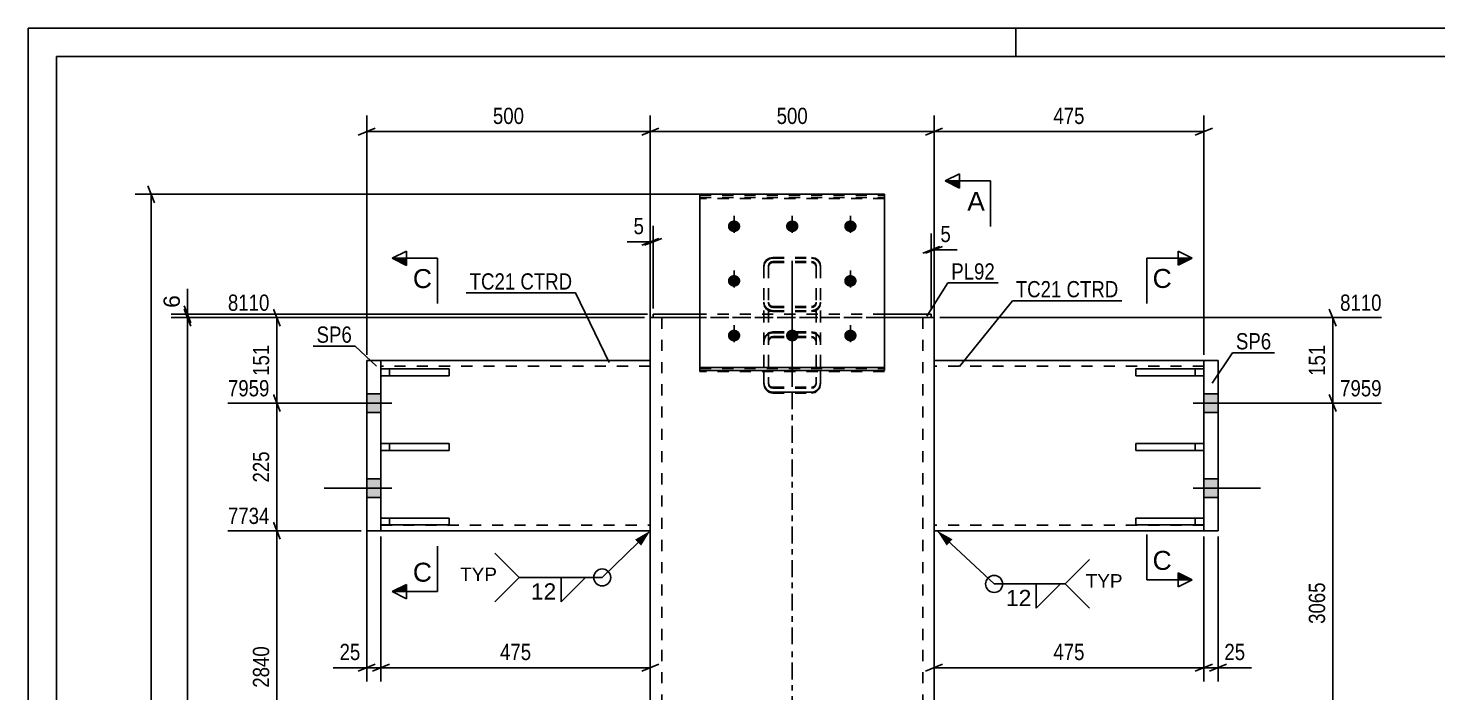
# Model space of a CAD drawing. Header units: millimetres. Extents: x -135 to 459, y -180 to 240.
# Drawn here: x -134.6 to 113.8, y 122.4 to 239.6 of the extents above; entities that cross this region are included whole.
import ezdxf

# ---------------------------------------------------------------- set-up
doc = ezdxf.new("R2010")
doc.units = ezdxf.units.MM
doc.linetypes.add('DXK_LINE_DOT2', pattern=[3.9198, 1.9599, -1.9599])
doc.linetypes.add('DXK_LINE_DOT3', pattern=[5.9187, 2.979, -0.9799, 0.9799, -0.9799])
doc.styles.add('Arial', font='ARIAL.TTF', dxfattribs={"height": 0.2})
doc.styles.add('Arial Narrow', font='ARIALN.TTF', dxfattribs={"height": 0.2})

# ---------------------------------------------------------------- blocks, each defined once
blk = doc.blocks.new('Unknown-284869733-1134')
at = {"color": 5, "linetype": 'Continuous'}
for p, q in [((459.38, 239.6), (-134.62, 239.6)), ((-134.62, 239.6), (-134.62, -180.4)), ((39.38, 234.6), (39.38, 239.6)), ((454.38, 234.6), (-129.62, 234.6)), ((-129.62, 234.6), (-129.62, -175.4))]:
    blk.add_line(p, q, dxfattribs=at)
blk = doc.blocks.new('Part-284869733-2957 - 2953')
at = {"color": 2, "linetype": 'Continuous'}
for p, q in [((72.53, 166.38), (60.53, 166.38)), ((60.53, 165.18), (60.53, 166.38)), ((72.53, 165.18), (60.53, 165.18)), ((72.53, 166.38), (72.53, 165.18))]:
    blk.add_line(p, q, dxfattribs=at)
at = {"color": 7, "linetype": 'DXK_LINE_DOT2'}
blk.add_line((71.03, 165.18), (71.03, 166.38), dxfattribs=at)
blk = doc.blocks.new('Part-284869733-2955 - 2953')
at = {"color": 2, "linetype": 'Continuous'}
for p, q in [((72.53, 153.23), (60.53, 153.23)), ((60.53, 152.03), (60.53, 153.23)), ((72.53, 152.03), (60.53, 152.03)), ((72.53, 153.23), (72.53, 152.03))]:
    blk.add_line(p, q, dxfattribs=at)
at = {"color": 7, "linetype": 'DXK_LINE_DOT2'}
blk.add_line((71.03, 152.03), (71.03, 153.23), dxfattribs=at)
blk = doc.blocks.new('Part-284869733-2956 - 2953')
at = {"color": 2, "linetype": 'Continuous'}
for p, q in [((72.53, 179.53), (60.53, 179.53)), ((60.53, 178.33), (60.53, 179.53)), ((72.53, 179.53), (72.53, 178.33)), ((72.53, 178.33), (60.53, 178.33))]:
    blk.add_line(p, q, dxfattribs=at)
at = {"color": 7, "linetype": 'DXK_LINE_DOT2'}
blk.add_line((71.03, 178.33), (71.03, 179.53), dxfattribs=at)
blk = doc.blocks.new('Part-284869733-3073 - 2953')
at = {"color": 2, "linetype": 'Continuous'}
for p, q in [((72.53, 181), (72.53, 151)), ((75.03, 181), (72.53, 181)), ((75.03, 151), (75.03, 181)), ((72.53, 151), (75.03, 151))]:
    blk.add_line(p, q, dxfattribs=at)
blk = doc.blocks.new('Bolt-284869733-3135 - 2953')
at = {"linetype": 'Continuous'}
for points in [[(72.53, 175.15), (72.53, 171.85), (75.03, 171.85), (75.03, 175.15)], [(72.53, 175.15), (72.53, 171.85), (75.03, 171.85), (75.03, 175.15)], [(72.53, 160.15), (72.53, 156.85), (75.03, 156.85), (75.03, 160.15)], [(72.53, 160.15), (72.53, 156.85), (75.03, 156.85), (75.03, 160.15)]]:
    blk.add_hatch(color=1, dxfattribs=at).paths.add_polyline_path(points)
at = {"color": 1, "linetype": 'Continuous'}
for p, q in [((72.53, 175.15), (75.03, 175.15)), ((72.53, 175.15), (75.03, 175.15)), ((70.63, 173.5), (82.53, 173.5)), ((70.63, 173.5), (82.53, 173.5)), ((72.53, 171.85), (75.03, 171.85)), ((72.53, 171.85), (75.03, 171.85)), ((72.53, 160.15), (75.03, 160.15)), ((72.53, 160.15), (75.03, 160.15)), ((70.63, 158.5), (82.53, 158.5)), ((70.63, 158.5), (82.53, 158.5)), ((72.53, 156.85), (75.03, 156.85)), ((72.53, 156.85), (75.03, 156.85))]:
    blk.add_line(p, q, dxfattribs=at)
blk = doc.blocks.new('Part-284869733-2966 - 2953')
at = {"color": 2, "linetype": 'Continuous'}
for p, q in [((-16.25, 210.32), (16.25, 210.32)), ((-16.25, 210.32), (-16.25, 179.23)), ((16.25, 210.32), (16.25, 179.23)), ((-16.25, 179.78), (16.25, 179.78)), ((-16.25, 179.23), (16.25, 179.23))]:
    blk.add_line(p, q, dxfattribs=at)
at = {"color": 7, "linetype": 'DXK_LINE_DOT2'}
blk.add_line((-16.25, 209.77), (16.25, 209.77), dxfattribs=at)
blk = doc.blocks.new('Part-284869733-2958 - 2953')
at = {"color": 7, "linetype": 'DXK_LINE_DOT2'}
for p, q in [((72.53, 153.23), (60.53, 153.23)), ((60.53, 153.23), (60.53, 152.03)), ((60.53, 152.03), (72.53, 152.03)), ((71.03, 153.23), (71.03, 152.03)), ((72.53, 152.03), (72.53, 153.23))]:
    blk.add_line(p, q, dxfattribs=at)
blk = doc.blocks.new('Part-284869733-2959 - 2953')
at = {"color": 7, "linetype": 'DXK_LINE_DOT2'}
for p, q in [((72.53, 179.53), (60.53, 179.53)), ((60.53, 179.53), (60.53, 178.33)), ((71.03, 178.33), (71.03, 179.53)), ((72.53, 178.33), (72.53, 179.53)), ((60.53, 178.33), (72.53, 178.33))]:
    blk.add_line(p, q, dxfattribs=at)
blk = doc.blocks.new('Part-284869733-2960 - 2953')
at = {"color": 7, "linetype": 'DXK_LINE_DOT2'}
for p, q in [((72.53, 166.38), (60.53, 166.38)), ((60.53, 166.38), (60.53, 165.18)), ((60.53, 165.18), (72.53, 165.18)), ((71.03, 165.18), (71.03, 166.38)), ((72.53, 165.18), (72.53, 166.38))]:
    blk.add_line(p, q, dxfattribs=at)
blk = doc.blocks.new('Bolt-284869733-2961 - 2953')
at = {"linetype": 'Continuous'}
for points in [[(-10.25, 203.65), (-10.48, 203.67), (-10.69, 203.74), (-10.89, 203.84), (-11.06, 203.99), (-11.2, 204.16), (-11.29, 204.36), (-11.34, 204.57), (-11.34, 204.79), (-11.29, 205), (-11.2, 205.2), (-11.06, 205.37), (-10.89, 205.52), (-10.69, 205.62), (-10.48, 205.69), (-10.25, 205.71), (-10.02, 205.69), (-9.8, 205.62), (-9.6, 205.52), (-9.43, 205.37), (-9.29, 205.2), (-9.2, 205), (-9.15, 204.79), (-9.15, 204.57), (-9.2, 204.36), (-9.29, 204.16), (-9.43, 203.99), (-9.6, 203.84), (-9.8, 203.74), (-10.02, 203.67)], [(0, 203.65), (-0.23, 203.67), (-0.44, 203.74), (-0.64, 203.84), (-0.81, 203.99), (-0.95, 204.16), (-1.04, 204.36), (-1.09, 204.57), (-1.09, 204.79), (-1.04, 205), (-0.95, 205.2), (-0.81, 205.37), (-0.64, 205.52), (-0.44, 205.62), (-0.23, 205.69), (0, 205.71), (0.23, 205.69), (0.45, 205.62), (0.65, 205.52), (0.82, 205.37), (0.96, 205.2), (1.05, 205), (1.1, 204.79), (1.1, 204.57), (1.05, 204.36), (0.96, 204.16), (0.82, 203.99), (0.65, 203.84), (0.45, 203.74), (0.23, 203.67)], [(10.25, 203.65), (10.02, 203.67), (9.81, 203.74), (9.61, 203.84), (9.44, 203.99), (9.3, 204.16), (9.21, 204.36), (9.16, 204.57), (9.16, 204.79), (9.21, 205), (9.3, 205.2), (9.44, 205.37), (9.61, 205.52), (9.81, 205.62), (10.02, 205.69), (10.25, 205.71), (10.48, 205.69), (10.7, 205.62), (10.9, 205.52), (11.07, 205.37), (11.21, 205.2), (11.3, 205), (11.35, 204.79), (11.35, 204.57), (11.3, 204.36), (11.21, 204.16), (11.07, 203.99), (10.9, 203.84), (10.7, 203.74), (10.48, 203.67)], [(-10.25, 194.01), (-10.48, 194.04), (-10.69, 194.1), (-10.89, 194.21), (-11.06, 194.36), (-11.2, 194.53), (-11.29, 194.73), (-11.34, 194.94), (-11.34, 195.16), (-11.29, 195.37), (-11.2, 195.56), (-11.06, 195.74), (-10.89, 195.88), (-10.69, 195.99), (-10.48, 196.06), (-10.25, 196.08), (-10.02, 196.06), (-9.8, 195.99), (-9.6, 195.88), (-9.43, 195.74), (-9.29, 195.56), (-9.2, 195.37), (-9.15, 195.16), (-9.15, 194.94), (-9.2, 194.73), (-9.29, 194.53), (-9.43, 194.36), (-9.6, 194.21), (-9.8, 194.1), (-10.02, 194.04)], [(10.25, 194.01), (10.02, 194.04), (9.81, 194.1), (9.61, 194.21), (9.44, 194.36), (9.3, 194.53), (9.21, 194.73), (9.16, 194.94), (9.16, 195.16), (9.21, 195.37), (9.3, 195.56), (9.44, 195.74), (9.61, 195.88), (9.81, 195.99), (10.02, 196.06), (10.25, 196.08), (10.48, 196.06), (10.7, 195.99), (10.9, 195.88), (11.07, 195.74), (11.21, 195.56), (11.3, 195.37), (11.35, 195.16), (11.35, 194.94), (11.3, 194.73), (11.21, 194.53), (11.07, 194.36), (10.9, 194.21), (10.7, 194.1), (10.48, 194.04)], [(-10.25, 184.38), (-10.48, 184.41), (-10.69, 184.47), (-10.89, 184.58), (-11.06, 184.72), (-11.2, 184.9), (-11.29, 185.1), (-11.34, 185.31), (-11.34, 185.52), (-11.29, 185.74), (-11.2, 185.93), (-11.06, 186.11), (-10.89, 186.25), (-10.69, 186.36), (-10.48, 186.43), (-10.25, 186.45), (-10.02, 186.43), (-9.8, 186.36), (-9.6, 186.25), (-9.43, 186.11), (-9.29, 185.93), (-9.2, 185.74), (-9.15, 185.52), (-9.15, 185.31), (-9.2, 185.1), (-9.29, 184.9), (-9.43, 184.72), (-9.6, 184.58), (-9.8, 184.47), (-10.02, 184.41)], [(0, 184.38), (-0.23, 184.41), (-0.44, 184.47), (-0.64, 184.58), (-0.81, 184.72), (-0.95, 184.9), (-1.04, 185.1), (-1.09, 185.31), (-1.09, 185.52), (-1.04, 185.74), (-0.95, 185.93), (-0.81, 186.11), (-0.64, 186.25), (-0.44, 186.36), (-0.23, 186.43), (0, 186.45), (0.23, 186.43), (0.45, 186.36), (0.65, 186.25), (0.82, 186.11), (0.96, 185.93), (1.05, 185.74), (1.1, 185.52), (1.1, 185.31), (1.05, 185.1), (0.96, 184.9), (0.82, 184.72), (0.65, 184.58), (0.45, 184.47), (0.23, 184.41)], [(10.25, 184.38), (10.02, 184.41), (9.81, 184.47), (9.61, 184.58), (9.44, 184.72), (9.3, 184.9), (9.21, 185.1), (9.16, 185.31), (9.16, 185.52), (9.21, 185.74), (9.3, 185.93), (9.44, 186.11), (9.61, 186.25), (9.81, 186.36), (10.02, 186.43), (10.25, 186.45), (10.48, 186.43), (10.7, 186.36), (10.9, 186.25), (11.07, 186.11), (11.21, 185.93), (11.3, 185.74), (11.35, 185.52), (11.35, 185.31), (11.3, 185.1), (11.21, 184.9), (11.07, 184.72), (10.9, 184.58), (10.7, 184.47), (10.48, 184.41)]]:
    blk.add_hatch(color=1, dxfattribs=at).paths.add_polyline_path(points)
at = {"color": 1, "linetype": 'Continuous'}
for p, q in [((-10.25, 203.69), (-10.25, 206.53)), ((0, 203.69), (0, 206.53)), ((10.25, 203.69), (10.25, 206.53)), ((-10.25, 194.06), (-10.25, 196.89)), ((10.25, 194.06), (10.25, 196.89)), ((-10.25, 184.42), (-10.25, 187.26)), ((0, 184.42), (0, 187.26)), ((10.25, 184.42), (10.25, 187.26))]:
    blk.add_line(p, q, dxfattribs=at)
blk = doc.blocks.new('Part-284869733-3037 - 2953')
at = {"color": 7, "linetype": 'DXK_LINE_DOT2'}
for p, q in [((-4.53, 198.59), (-4.01, 198.91)), ((-4.01, 198.91), (-3.4, 199.03)), ((-3.4, 199.03), (3.4, 199.03)), ((3.4, 199.03), (4.02, 198.91)), ((4.02, 198.91), (4.53, 198.59)), ((-5, 197.52), (-4.88, 198.1)), ((-5, 197.52), (-5, 176.97)), ((-4.88, 198.1), (-4.53, 198.59)), ((-4.14, 197.81), (-4.2, 197.52)), ((-4.2, 197.52), (-4.2, 176.97)), ((-3.96, 198.05), (-4.14, 197.81)), ((-3.7, 198.22), (-3.96, 198.05)), ((-3.4, 198.27), (-3.7, 198.22)), ((-3.4, 198.27), (3.4, 198.27)), ((3.71, 198.22), (3.4, 198.27)), ((3.97, 198.05), (3.71, 198.22)), ((4.14, 197.81), (3.97, 198.05)), ((4.2, 197.52), (4.14, 197.81)), ((4.2, 197.52), (4.2, 176.97)), ((4.53, 198.59), (4.88, 198.1)), ((4.88, 198.1), (5, 197.52)), ((5, 197.52), (5, 176.97)), ((-4.88, 190.56), (-5, 191.13)), ((-4.53, 190.07), (-4.88, 190.56)), ((-4.01, 189.74), (-4.53, 190.07)), ((-4.2, 191.13), (-4.14, 190.84)), ((-4.14, 190.84), (-3.96, 190.6)), ((-3.4, 189.63), (-4.01, 189.74)), ((-3.96, 190.6), (-3.7, 190.44)), ((-3.7, 190.44), (-3.4, 190.38)), ((-3.4, 190.38), (3.4, 190.38)), ((-3.4, 189.63), (3.4, 189.63)), ((3.4, 190.38), (3.71, 190.44)), ((4.02, 189.74), (3.4, 189.63)), ((3.71, 190.44), (3.97, 190.6)), ((3.97, 190.6), (4.14, 190.84)), ((4.53, 190.07), (4.02, 189.74)), ((4.14, 190.84), (4.2, 191.13)), ((4.88, 190.56), (4.53, 190.07)), ((5, 191.13), (4.88, 190.56)), ((-4.88, 184.85), (-5, 184.2)), ((-4.2, 184.2), (-4.14, 184.53)), ((-3.4, 185.91), (-4.01, 185.78)), ((-3.7, 184.99), (-3.4, 185.05)), ((-3.4, 185.91), (3.4, 185.91)), ((-3.4, 185.05), (3.4, 185.05)), ((3.97, 185.79), (3.4, 185.91)), ((3.4, 185.05), (3.71, 184.99)), ((4.02, 185.78), (3.97, 185.79)), ((4.14, 184.53), (4.2, 184.2)), ((5, 184.2), (4.88, 184.85)), ((-5, 176.97), (-4.88, 176.31)), ((-4.14, 176.64), (-4.2, 176.97)), ((4.2, 176.97), (4.14, 176.64)), ((4.88, 176.31), (5, 176.97)), ((-4.01, 175.39), (-3.4, 175.26)), ((-3.4, 176.12), (-3.7, 176.18)), ((-3.4, 176.12), (3.4, 176.12)), ((-3.4, 175.26), (3.4, 175.26)), ((3.71, 176.18), (3.4, 176.12)), ((3.4, 175.26), (4.02, 175.39))]:
    blk.add_line(p, q, dxfattribs=at)
at = {"color": 7, "linetype": 'DXK_LINE_DOT3'}
blk.add_line((0, 197.75), (0, 177.16), dxfattribs=at)
at = {"color": 7, "linetype": 'DXK_LINE_DOT2'}
for centre, radius, start, end in [((-3.33, 184.27), 1.65, 114.32, 159.2417), ((-3.36, 184.24), 0.827, 114.32, 159.2417), ((3.37, 184.24), 0.827, 20.7583, 65.68), ((3.33, 184.27), 1.65, 20.7583, 65.68), ((-3.36, 176.93), 0.827, 200.7583, 245.68), ((3.37, 176.93), 0.827, 294.32, 339.2417), ((-3.33, 176.9), 1.65, 200.7583, 245.68), ((3.33, 176.9), 1.65, 294.32, 339.2417)]:
    blk.add_arc(centre, radius, start, end, dxfattribs=at)
blk = doc.blocks.new('Bolt-284869733-3132 - 2953')
at = {"color": 1, "linetype": 'DXK_LINE_DOT2'}
for p, q in [((-10.25, 203.51), (-10.25, 206.35)), ((0, 203.51), (0, 206.35)), ((10.25, 203.51), (10.25, 206.35)), ((-10.25, 193.88), (-10.25, 196.72)), ((10.25, 193.88), (10.25, 196.72)), ((-10.25, 184.25), (-10.25, 187.09)), ((0, 184.25), (0, 187.09)), ((10.25, 184.25), (10.25, 187.09))]:
    blk.add_line(p, q, dxfattribs=at)
blk = doc.blocks.new('Part-284869733-3058 - 2953')
at = {"color": 2, "linetype": 'Continuous'}
for p, q in [((-25, 181), (-72.47, 181)), ((-72.47, 151), (-25, 151))]:
    blk.add_line(p, q, dxfattribs=at)
at = {"color": 7, "linetype": 'DXK_LINE_DOT2'}
for p, q in [((-72.47, 181), (-72.47, 151)), ((-25, 180), (-72.47, 180)), ((-25, 151), (-25, 181)), ((-72.47, 152), (-25, 152))]:
    blk.add_line(p, q, dxfattribs=at)
blk = doc.blocks.new('Part-284869733-3113 - 2953')
at = {"color": 7, "linetype": 'DXK_LINE_DOT2'}
for p, q in [((-60.47, 166.38), (-72.47, 166.38)), ((-72.47, 166.38), (-72.47, 165.18)), ((-72.47, 165.18), (-60.47, 165.18)), ((-70.97, 165.18), (-70.97, 166.38)), ((-60.47, 165.18), (-60.47, 166.38))]:
    blk.add_line(p, q, dxfattribs=at)
blk = doc.blocks.new('Part-284869733-3062 - 2953')
at = {"color": 2, "linetype": 'Continuous'}
for p, q in [((72.53, 181), (25, 181)), ((72.53, 151), (25, 151))]:
    blk.add_line(p, q, dxfattribs=at)
at = {"color": 7, "linetype": 'DXK_LINE_DOT2'}
for p, q in [((25, 181), (25, 151)), ((72.53, 180), (25, 180)), ((72.53, 151), (72.53, 181)), ((72.53, 152), (25, 152))]:
    blk.add_line(p, q, dxfattribs=at)
blk = doc.blocks.new('Part-284869733-3103 - 2953')
at = {"color": 7, "linetype": 'DXK_LINE_DOT2'}
for p, q in [((-4.53, 198.76), (-4.88, 198.27)), ((-4.01, 199.08), (-4.53, 198.76)), ((-3.4, 199.2), (-4.01, 199.08)), ((-3.4, 199.2), (3.4, 199.2)), ((4.02, 199.08), (3.4, 199.2)), ((4.53, 198.76), (4.02, 199.08)), ((4.88, 198.27), (4.53, 198.76)), ((-4.88, 198.27), (-5, 197.7)), ((-5, 197.7), (-5, 179.23)), ((-4.2, 197.7), (-4.14, 197.98)), ((-4.2, 197.7), (-4.2, 177.14)), ((-4.14, 197.98), (-3.96, 198.23)), ((-3.96, 198.23), (-3.7, 198.39)), ((-3.7, 198.39), (-3.4, 198.45)), ((-3.4, 198.45), (3.4, 198.45)), ((3.4, 198.45), (3.71, 198.39)), ((3.71, 198.39), (3.97, 198.23)), ((3.97, 198.23), (4.14, 197.98)), ((4.14, 197.98), (4.2, 197.7)), ((4.2, 197.7), (4.2, 177.14)), ((5, 197.7), (4.88, 198.27)), ((5, 197.7), (5, 179.23)), ((-5, 191.31), (-4.88, 190.73)), ((-4.14, 191.02), (-4.2, 191.31)), ((4.2, 191.31), (4.14, 191.02)), ((4.88, 190.73), (5, 191.31)), ((-4.88, 190.73), (-4.53, 190.24)), ((-4.53, 190.24), (-4.01, 189.92)), ((-3.96, 190.77), (-4.14, 191.02)), ((-4.01, 189.92), (-3.4, 189.8)), ((-3.7, 190.61), (-3.96, 190.77)), ((-3.4, 190.55), (-3.7, 190.61)), ((-3.4, 190.55), (3.4, 190.55)), ((-3.4, 189.8), (3.4, 189.8)), ((3.71, 190.61), (3.4, 190.55)), ((3.4, 189.8), (4.02, 189.92)), ((3.97, 190.77), (3.71, 190.61)), ((4.14, 191.02), (3.97, 190.77)), ((4.02, 189.92), (4.53, 190.24)), ((4.53, 190.24), (4.88, 190.73)), ((-5, 184.38), (-4.88, 185.03)), ((-4.14, 184.7), (-4.2, 184.38)), ((-4.01, 185.95), (-3.4, 186.08)), ((-3.4, 185.23), (-3.7, 185.16)), ((-3.4, 186.08), (3.4, 186.08)), ((-3.4, 185.23), (3.4, 185.23)), ((3.4, 186.08), (4.02, 185.95)), ((3.71, 185.16), (3.4, 185.23)), ((4.2, 184.38), (4.14, 184.7)), ((4.88, 185.03), (5, 184.38)), ((-4.2, 177.14), (-4.14, 176.81)), ((-3.7, 176.35), (-3.4, 176.29)), ((3.4, 176.29), (3.71, 176.35)), ((4.14, 176.81), (4.2, 177.14)), ((-3.4, 176.29), (3.4, 176.29))]:
    blk.add_line(p, q, dxfattribs=at)
at = {"color": 7, "linetype": 'DXK_LINE_DOT3'}
blk.add_line((0, 177.34), (0, 197.92), dxfattribs=at)
at = {"color": 2, "linetype": 'Continuous'}
for p, q in [((-5, 179.23), (-5, 177.14)), ((5, 179.23), (5, 177.14)), ((-4.88, 176.49), (-5, 177.14)), ((5, 177.14), (4.88, 176.49)), ((-3.4, 175.44), (-4.01, 175.57)), ((-3.4, 175.44), (3.4, 175.44)), ((4.02, 175.57), (3.4, 175.44))]:
    blk.add_line(p, q, dxfattribs=at)
at = {"color": 7, "linetype": 'DXK_LINE_DOT2'}
for centre, radius, start, end in [((-3.33, 184.44), 1.65, 114.32, 159.2417), ((-3.36, 184.41), 0.827, 114.32, 159.2417), ((3.37, 184.41), 0.827, 20.7583, 65.68), ((3.33, 184.44), 1.65, 20.7583, 65.68), ((-3.36, 177.11), 0.827, 200.7583, 245.68), ((3.37, 177.11), 0.827, 294.32, 339.2417)]:
    blk.add_arc(centre, radius, start, end, dxfattribs=at)
at = {"color": 2, "linetype": 'Continuous'}
for centre, start, end in [((-3.33, 177.08), 200.7583, 245.68), ((3.33, 177.08), 294.32, 339.2417)]:
    blk.add_arc(centre, 1.65, start, end, dxfattribs=at)
blk = doc.blocks.new('Part-284869733-3109 - 2953')
at = {"color": 7, "linetype": 'DXK_LINE_DOT2'}
for p, q in [((-16.25, 179.06), (-16.25, 210.14)), ((-16.25, 210.14), (16.25, 210.14)), ((16.25, 209.6), (-16.25, 209.6)), ((16.25, 210.14), (16.25, 179.06)), ((-16.25, 179.6), (16.25, 179.6)), ((16.25, 179.06), (-16.25, 179.06))]:
    blk.add_line(p, q, dxfattribs=at)
blk = doc.blocks.new('Part-284869733-3088 - 2953')
at = {"color": 7, "linetype": 'DXK_LINE_DOT2'}
for p, q in [((-60.47, 153.23), (-72.47, 153.23)), ((-72.47, 153.23), (-72.47, 152.03)), ((-72.47, 152.03), (-60.47, 152.03)), ((-70.97, 153.23), (-70.97, 152.03)), ((-60.47, 152.03), (-60.47, 153.23))]:
    blk.add_line(p, q, dxfattribs=at)
blk = doc.blocks.new('Part-284869733-3083 - 2953')
at = {"color": 2, "linetype": 'Continuous'}
for p, q in [((-74.97, 181), (-74.97, 151)), ((-72.47, 181), (-74.97, 181)), ((-72.47, 151), (-72.47, 181)), ((-74.97, 151), (-72.47, 151))]:
    blk.add_line(p, q, dxfattribs=at)
blk = doc.blocks.new('Part-284869733-3085 - 2953')
at = {"color": 2, "linetype": 'Continuous'}
for p, q in [((-72.47, 153.23), (-60.47, 153.23)), ((-72.47, 153.23), (-72.47, 152.03)), ((-72.47, 152.03), (-60.47, 152.03)), ((-60.47, 153.23), (-60.47, 152.03))]:
    blk.add_line(p, q, dxfattribs=at)
at = {"color": 7, "linetype": 'DXK_LINE_DOT2'}
blk.add_line((-70.97, 152.03), (-70.97, 153.23), dxfattribs=at)
blk = doc.blocks.new('Part-284869733-3098 - 2953')
at = {"color": 2, "linetype": 'Continuous'}
for p, q in [((-24.5, 189.18), (-16.25, 189.18)), ((-24.5, 189.18), (-24.5, 188.58)), ((24.5, 189.18), (16.25, 189.18)), ((24.5, 189.18), (24.5, 188.58)), ((-24.5, 188.58), (-22.82, 188.58)), ((24.5, 188.58), (22.82, 188.58))]:
    blk.add_line(p, q, dxfattribs=at)
at = {"color": 7, "linetype": 'DXK_LINE_DOT2'}
for p, q in [((16.25, 189.18), (-16.25, 189.18)), ((22.82, 188.58), (-22.82, 188.58))]:
    blk.add_line(p, q, dxfattribs=at)
blk = doc.blocks.new('Part-284869733-3111 - 2953')
at = {"color": 2, "linetype": 'Continuous'}
for p, q in [((-72.47, 166.38), (-60.47, 166.38)), ((-72.47, 166.38), (-72.47, 165.18)), ((-72.47, 165.18), (-60.47, 165.18)), ((-60.47, 166.38), (-60.47, 165.18))]:
    blk.add_line(p, q, dxfattribs=at)
at = {"color": 7, "linetype": 'DXK_LINE_DOT2'}
blk.add_line((-70.97, 165.18), (-70.97, 166.38), dxfattribs=at)
blk = doc.blocks.new('Part-284869733-3112 - 2953')
at = {"color": 2, "linetype": 'Continuous'}
for p, q in [((-72.47, 179.53), (-60.47, 179.53)), ((-72.47, 179.53), (-72.47, 178.33)), ((-60.47, 179.53), (-60.47, 178.33)), ((-72.47, 178.33), (-60.47, 178.33))]:
    blk.add_line(p, q, dxfattribs=at)
at = {"color": 7, "linetype": 'DXK_LINE_DOT2'}
blk.add_line((-70.97, 178.33), (-70.97, 179.53), dxfattribs=at)
blk = doc.blocks.new('Part-284869733-3114 - 2953')
at = {"color": 7, "linetype": 'DXK_LINE_DOT2'}
for p, q in [((-60.47, 179.53), (-72.47, 179.53)), ((-72.47, 179.53), (-72.47, 178.33)), ((-70.97, 179.53), (-70.97, 178.33)), ((-60.47, 178.33), (-60.47, 179.53)), ((-72.47, 178.33), (-60.47, 178.33))]:
    blk.add_line(p, q, dxfattribs=at)
blk = doc.blocks.new('Bolt-284869733-3133 - 2953')
at = {"linetype": 'Continuous'}
for points in [[(-74.97, 175.15), (-74.97, 171.85), (-72.47, 171.85), (-72.47, 175.15)], [(-74.97, 175.15), (-74.97, 171.85), (-72.47, 171.85), (-72.47, 175.15)], [(-74.97, 160.15), (-74.97, 156.85), (-72.47, 156.85), (-72.47, 160.15)], [(-74.97, 160.15), (-74.97, 156.85), (-72.47, 156.85), (-72.47, 160.15)]]:
    blk.add_hatch(color=1, dxfattribs=at).paths.add_polyline_path(points)
at = {"color": 1, "linetype": 'Continuous'}
for p, q in [((-72.47, 175.15), (-74.97, 175.15)), ((-72.47, 175.15), (-74.97, 175.15)), ((-70.57, 173.5), (-82.47, 173.5)), ((-70.57, 173.5), (-82.47, 173.5)), ((-72.47, 171.85), (-74.97, 171.85)), ((-72.47, 171.85), (-74.97, 171.85)), ((-72.47, 160.15), (-74.97, 160.15)), ((-72.47, 160.15), (-74.97, 160.15)), ((-70.57, 158.5), (-82.47, 158.5)), ((-70.57, 158.5), (-82.47, 158.5)), ((-72.47, 156.85), (-74.97, 156.85)), ((-72.47, 156.85), (-74.97, 156.85))]:
    blk.add_line(p, q, dxfattribs=at)
blk = doc.blocks.new('Part-284869733-3141 - 2953')
at = {"linetype": 'Continuous'}
blk.add_hatch(color=2, dxfattribs=at).paths.add_polyline_path([(0, 35.06), (-0.8, 36.46), (0.8, 36.46)])
at = {"color": 7, "linetype": 'DXK_LINE_DOT3'}
for p, q in [((0, 131), (0, 198.58)), ((0, 36), (0, 130)), ((0, -10), (0, 35))]:
    blk.add_line(p, q, dxfattribs=at)
at = {"color": 2, "linetype": 'Continuous'}
for p, q in [((-25, 188.58), (-25, 131)), ((-25, 188.58), (-24.5, 188.58)), ((-22.82, 188.58), (-16.25, 188.58)), ((22.82, 188.58), (16.25, 188.58)), ((25, 188.58), (24.5, 188.58)), ((25, 188.58), (25, 131)), ((-25, 130), (-25, 36)), ((25, 130), (25, 36)), ((-25, 35), (-25, 15)), ((0, 35.06), (-0.8, 36.46)), ((-0.8, 36.46), (0.8, 36.46)), ((0.8, 36.46), (0, 35.06)), ((25, 35), (25, 15)), ((-25, 0), (-25, 2))]:
    blk.add_line(p, q, dxfattribs=at)
at = {"color": 7, "linetype": 'DXK_LINE_DOT2'}
for p, q in [((-24.5, 188.58), (-22.85, 188.58)), ((-23.83, 188.58), (-22.82, 188.58)), ((-23, 188.58), (-23, 131)), ((-22.85, 188.58), (-22.82, 188.58)), ((16.25, 188.58), (-16.25, 188.58)), ((24.5, 188.58), (22.41, 188.58)), ((23, 188.58), (23, 131)), ((-23, 130), (-23, 36)), ((23, 130), (23, 36)), ((-23, 35), (-23, 0)), ((23, 35), (23, 0)), ((-25, 15), (-25, 2)), ((25, 15), (25, 0)), ((-25, 0), (25, 0))]:
    blk.add_line(p, q, dxfattribs=at)
at = {"color": 2, "linetype": 'Continuous'}
blk.add_circle((0, 35.96), 1, dxfattribs=at)
blk = doc.blocks.new('StraightDimension-284869733-6477 - 2953')
at = {"color": 7, "linetype": 'Continuous'}
for p, q in [((72.53, 150), (72.53, 124.46)), ((75.03, 150), (75.03, 124.46)), ((71.03, 126.26), (74.03, 127.46)), ((72.53, 126.86), (75.03, 126.86)), ((76.53, 127.46), (73.53, 126.26))]:
    blk.add_line(p, q, dxfattribs=at)
at = {"color": 0}
blk.add_wipeout([(80.41, 127.61), (80.41, 131.81), (75.55, 131.81), (75.55, 127.61)], dxfattribs=at)
at = {"color": 7, "linetype": 'Continuous'}
blk.add_line((75.03, 126.86), (80.94, 126.86), dxfattribs=at)
blk.add_line((75.03, 126.86), (80.94, 126.86), dxfattribs=at)
at = {"color": 3, "style": 'Arial Narrow'}
blk.add_text('25', height=2.863, dxfattribs=at).set_placement((76.15, 128.21))
blk = doc.blocks.new('StraightDimension-284869733-6655 - 2953')
at = {"color": 7, "linetype": 'Continuous'}
for p, q in [((-74.97, 182), (-74.97, 224.21)), ((-25, 182), (-25, 224.21)), ((-73.47, 221.96), (-76.47, 220.76)), ((-74.97, 221.36), (-25, 221.36)), ((-26.5, 220.76), (-23.5, 221.96))]:
    blk.add_line(p, q, dxfattribs=at)
at = {"color": 0}
blk.add_wipeout([(-46.64, 222.11), (-46.64, 226.31), (-53.33, 226.31), (-53.33, 222.11)], dxfattribs=at)
at = {"color": 3, "style": 'Arial Narrow'}
blk.add_text('500', height=2.863, dxfattribs=at).set_placement((-52.73, 222.71))
blk = doc.blocks.new('StraightDimension-284869733-6573 - 2953')
at = {"color": 7, "linetype": 'Continuous'}
for p, q in [((95.84, 187.08), (94.64, 190.08)), ((26, 188.58), (103.86, 188.58)), ((95.24, 173.5), (95.24, 188.58)), ((94.64, 175), (95.84, 172)), ((79.99, 173.5), (103.86, 173.5))]:
    blk.add_line(p, q, dxfattribs=at)
at = {"color": 0, "linetype": 'Continuous'}
blk.add_wipeout([(104.46, 189.18), (104.46, 193.38), (95.94, 193.38), (95.94, 189.18)], dxfattribs=at)
at = {"color": 0}
blk.add_wipeout([(94.49, 184.38), (90.29, 184.38), (90.29, 177.7), (94.49, 177.7)], dxfattribs=at)
at = {"color": 3, "linetype": 'Continuous', "style": 'Arial Narrow'}
blk.add_text('8110', height=2.863, dxfattribs=at).set_placement((96.54, 189.78))
at = {"color": 3, "style": 'Arial Narrow'}
blk.add_text('151', height=2.863, rotation=90.0002, dxfattribs=at).set_placement((93.89, 178.3))
blk = doc.blocks.new('StraightDimension-284869733-6695 - 2953')
at = {"color": 7, "linetype": 'Continuous'}
for p, q in [((-112.35, 208.82), (-113.55, 211.82)), ((-9.61, 210.32), (-115.8, 210.32)), ((-112.95, -2.5), (-112.95, 210.32)), ((-113.55, -1), (-112.35, -4)), ((-41, -2.5), (-115.8, -2.5))]:
    blk.add_line(p, q, dxfattribs=at)
at = {"color": 0}
blk.add_wipeout([(-113.7, 108.17), (-117.9, 108.17), (-117.9, 99.65), (-113.7, 99.65)], dxfattribs=at)
at = {"color": 3, "style": 'Arial Narrow'}
blk.add_text('8352', height=2.863, rotation=90.0002, dxfattribs=at).set_placement((-114.3, 100.25))
blk = doc.blocks.new('StraightDimension-284869733-3327 - 2953')
at = {"color": 7, "linetype": 'Continuous'}
for p, q in [((-25, 189.58), (-25, 204.78)), ((-24.5, 190.18), (-24.5, 204.78)), ((-26.5, 201.33), (-23.5, 202.53)), ((-23, 202.53), (-26, 201.33)), ((-25, 201.93), (-24.5, 201.93))]:
    blk.add_line(p, q, dxfattribs=at)
at = {"color": 0}
blk.add_wipeout([(-25.53, 202.68), (-25.53, 206.88), (-28.55, 206.88), (-28.55, 202.68)], dxfattribs=at)
at = {"color": 7, "linetype": 'Continuous'}
blk.add_line((-25, 201.93), (-29.08, 201.93), dxfattribs=at)
blk.add_line((-25, 201.93), (-29.08, 201.93), dxfattribs=at)
at = {"color": 3, "style": 'Arial Narrow'}
blk.add_text('5', height=2.86, dxfattribs=at).set_placement((-27.95, 203.28))
blk = doc.blocks.new('StraightDimension-284869733-3338 - 2953')
at = {"color": 7, "linetype": 'Continuous'}
for p, q in [((24.5, 190.18), (24.5, 203.39)), ((25, 189.58), (25, 203.39)), ((23, 199.94), (26, 201.14)), ((26.5, 201.14), (23.5, 199.94)), ((24.5, 200.54), (25, 200.54))]:
    blk.add_line(p, q, dxfattribs=at)
at = {"color": 0}
blk.add_wipeout([(28.55, 201.29), (28.55, 205.49), (25.52, 205.49), (25.52, 201.29)], dxfattribs=at)
at = {"color": 7, "linetype": 'Continuous'}
blk.add_line((25, 200.54), (29.08, 200.54), dxfattribs=at)
blk.add_line((25, 200.54), (29.08, 200.54), dxfattribs=at)
at = {"color": 3, "style": 'Arial Narrow'}
blk.add_text('5', height=2.86, dxfattribs=at).set_placement((26.12, 201.89))
blk = doc.blocks.new('StraightDimension-284869733-6478 - 2953')
at = {"color": 7, "linetype": 'Continuous'}
for p, q in [((25, 150), (25, 124.46)), ((72.53, 150), (72.53, 124.46)), ((26.5, 127.46), (23.5, 126.26)), ((25, 126.86), (72.53, 126.86)), ((71.03, 126.26), (74.03, 127.46))]:
    blk.add_line(p, q, dxfattribs=at)
at = {"color": 0}
blk.add_wipeout([(52.11, 127.61), (52.11, 131.81), (45.42, 131.81), (45.42, 127.61)], dxfattribs=at)
at = {"color": 3, "style": 'Arial Narrow'}
blk.add_text('475', height=2.863, dxfattribs=at).set_placement((46.02, 128.21))
blk = doc.blocks.new('StraightDimension-284869733-6480 - 2953')
at = {"color": 7, "linetype": 'Continuous'}
for p, q in [((-72.47, 150), (-72.47, 124.46)), ((-25, 150), (-25, 124.46)), ((-70.97, 127.46), (-73.97, 126.26)), ((-72.47, 126.86), (-25, 126.86)), ((-26.5, 126.26), (-23.5, 127.46))]:
    blk.add_line(p, q, dxfattribs=at)
at = {"color": 0}
blk.add_wipeout([(-45.39, 127.61), (-45.39, 131.81), (-52.08, 131.81), (-52.08, 127.61)], dxfattribs=at)
at = {"color": 3, "style": 'Arial Narrow'}
blk.add_text('475', height=2.863, dxfattribs=at).set_placement((-51.48, 128.21))
blk = doc.blocks.new('StraightDimension-284869733-6481 - 2953')
at = {"color": 7, "linetype": 'Continuous'}
for p, q in [((-74.97, 165), (-74.97, 124.46)), ((-72.47, 150), (-72.47, 124.46)), ((-76.47, 126.26), (-73.47, 127.46)), ((-74.97, 126.86), (-72.47, 126.86)), ((-70.97, 127.46), (-73.97, 126.26))]:
    blk.add_line(p, q, dxfattribs=at)
at = {"color": 0}
blk.add_wipeout([(-75.5, 127.61), (-75.5, 131.81), (-80.35, 131.81), (-80.35, 127.61)], dxfattribs=at)
at = {"color": 7, "linetype": 'Continuous'}
blk.add_line((-74.97, 126.86), (-80.88, 126.86), dxfattribs=at)
blk.add_line((-74.97, 126.86), (-80.88, 126.86), dxfattribs=at)
at = {"color": 3, "style": 'Arial Narrow'}
blk.add_text('25', height=2.863, dxfattribs=at).set_placement((-79.75, 128.21))
blk = doc.blocks.new('StraightDimension-284869733-6574 - 2953')
at = {"color": 7, "linetype": 'Continuous'}
for p, q in [((95.84, 172), (94.64, 175)), ((79.99, 173.5), (103.86, 173.5)), ((95.24, 103), (95.24, 173.5)), ((94.64, 104.5), (95.84, 101.5)), ((79.99, 103), (103.86, 103))]:
    blk.add_line(p, q, dxfattribs=at)
at = {"color": 0, "linetype": 'Continuous'}
blk.add_wipeout([(104.46, 174.1), (104.46, 178.3), (95.94, 178.3), (95.94, 174.1)], dxfattribs=at)
at = {"color": 0}
blk.add_wipeout([(94.49, 142.51), (90.29, 142.51), (90.29, 133.99), (94.49, 133.99)], dxfattribs=at)
at = {"color": 3, "linetype": 'Continuous', "style": 'Arial Narrow'}
blk.add_text('7959', height=2.863, dxfattribs=at).set_placement((96.54, 174.7))
at = {"color": 3, "style": 'Arial Narrow'}
blk.add_text('3065', height=2.863, rotation=90.0002, dxfattribs=at).set_placement((93.89, 134.59))
blk = doc.blocks.new('StraightDimension-284869733-6653 - 2953')
at = {"color": 7, "linetype": 'Continuous'}
for p, q in [((25, 182), (25, 224.21)), ((72.53, 182), (72.53, 224.21)), ((26.5, 221.96), (23.5, 220.76)), ((25, 221.36), (72.53, 221.36)), ((71.03, 220.76), (74.03, 221.96))]:
    blk.add_line(p, q, dxfattribs=at)
at = {"color": 0}
blk.add_wipeout([(52.11, 222.11), (52.11, 226.31), (45.42, 226.31), (45.42, 222.11)], dxfattribs=at)
at = {"color": 3, "style": 'Arial Narrow'}
blk.add_text('475', height=2.863, dxfattribs=at).set_placement((46.02, 222.71))
blk = doc.blocks.new('StraightDimension-284869733-6654 - 2953')
at = {"color": 7, "linetype": 'Continuous'}
for p, q in [((-25, 182), (-25, 224.21)), ((25, 182), (25, 224.21)), ((-23.5, 221.96), (-26.5, 220.76)), ((-25, 221.36), (25, 221.36)), ((23.5, 220.76), (26.5, 221.96))]:
    blk.add_line(p, q, dxfattribs=at)
at = {"color": 0}
blk.add_wipeout([(3.34, 222.11), (3.34, 226.31), (-3.34, 226.31), (-3.34, 222.11)], dxfattribs=at)
at = {"color": 3, "style": 'Arial Narrow'}
blk.add_text('500', height=2.863, dxfattribs=at).set_placement((-2.74, 222.71))
blk = doc.blocks.new('StraightDimension-284869733-6702 - 2953')
at = {"color": 7, "linetype": 'Continuous'}
for p, q in [((-90.21, 187.08), (-91.41, 190.08)), ((-26, 188.58), (-99.42, 188.58)), ((-90.81, 173.5), (-90.81, 188.58)), ((-91.41, 175), (-90.21, 172)), ((-80.97, 173.5), (-99.42, 173.5))]:
    blk.add_line(p, q, dxfattribs=at)
at = {"color": 0, "linetype": 'Continuous'}
blk.add_wipeout([(-91.51, 189.18), (-91.51, 193.38), (-100.02, 193.38), (-100.02, 189.18)], dxfattribs=at)
at = {"color": 0}
blk.add_wipeout([(-91.56, 184.38), (-95.76, 184.38), (-95.76, 177.7), (-91.56, 177.7)], dxfattribs=at)
at = {"color": 3, "linetype": 'Continuous', "style": 'Arial Narrow'}
blk.add_text('8110', height=2.863, dxfattribs=at).set_placement((-99.42, 189.78))
at = {"color": 3, "style": 'Arial Narrow'}
blk.add_text('151', height=2.863, rotation=90.0002, dxfattribs=at).set_placement((-92.16, 178.3))
blk = doc.blocks.new('StraightDimension-284869733-6703 - 2953')
at = {"color": 7, "linetype": 'Continuous'}
for p, q in [((-90.21, 172), (-91.41, 175)), ((-80.97, 173.5), (-99.42, 173.5)), ((-90.81, 151), (-90.81, 173.5)), ((-91.41, 152.5), (-90.21, 149.5)), ((-75.97, 151), (-99.42, 151))]:
    blk.add_line(p, q, dxfattribs=at)
at = {"color": 0, "linetype": 'Continuous'}
blk.add_wipeout([(-91.51, 174.1), (-91.51, 178.3), (-100.02, 178.3), (-100.02, 174.1)], dxfattribs=at)
at = {"color": 0}
blk.add_wipeout([(-91.56, 165.59), (-95.76, 165.59), (-95.76, 158.91), (-91.56, 158.91)], dxfattribs=at)
at = {"color": 3, "linetype": 'Continuous', "style": 'Arial Narrow'}
blk.add_text('7959', height=2.863, dxfattribs=at).set_placement((-99.42, 174.7))
at = {"color": 3, "style": 'Arial Narrow'}
blk.add_text('225', height=2.863, rotation=90.0002, dxfattribs=at).set_placement((-92.16, 159.51))
blk = doc.blocks.new('StraightDimension-284869733-6704 - 2953')
at = {"color": 7, "linetype": 'Continuous'}
for p, q in [((-90.21, 149.5), (-91.41, 152.5)), ((-75.97, 151), (-99.42, 151)), ((-90.81, 103), (-90.81, 151)), ((-91.41, 104.5), (-90.21, 101.5)), ((-80.97, 103), (-99.42, 103))]:
    blk.add_line(p, q, dxfattribs=at)
at = {"color": 0, "linetype": 'Continuous'}
blk.add_wipeout([(-91.51, 151.6), (-91.51, 155.8), (-100.02, 155.8), (-100.02, 151.6)], dxfattribs=at)
at = {"color": 0}
blk.add_wipeout([(-91.56, 131.26), (-95.76, 131.26), (-95.76, 122.74), (-91.56, 122.74)], dxfattribs=at)
at = {"color": 3, "linetype": 'Continuous', "style": 'Arial Narrow'}
blk.add_text('7734', height=2.863, dxfattribs=at).set_placement((-99.42, 152.2))
at = {"color": 3, "style": 'Arial Narrow'}
blk.add_text('2840', height=2.863, rotation=90.0002, dxfattribs=at).set_placement((-92.16, 123.34))
blk = doc.blocks.new('StraightDimension-284869733-10690 - 2953')
at = {"color": 7, "linetype": 'Continuous'}
for p, q in [((-25.5, 189.18), (-109.4, 189.18)), ((-107.15, 190.68), (-105.95, 187.68)), ((-105.95, 187.08), (-107.15, 190.08)), ((-106.55, 188.58), (-106.55, 189.18)), ((-26, 188.58), (-109.4, 188.58))]:
    blk.add_line(p, q, dxfattribs=at)
at = {"color": 0}
blk.add_wipeout([(-107.3, 193.13), (-111.5, 193.13), (-111.5, 189.7), (-107.3, 189.7)], dxfattribs=at)
at = {"color": 7, "linetype": 'Continuous'}
blk.add_line((-106.55, 189.18), (-106.55, 193.65), dxfattribs=at)
blk.add_line((-106.55, 189.18), (-106.55, 193.65), dxfattribs=at)
at = {"color": 3, "style": 'Arial'}
blk.add_text('6', height=2.87, rotation=90.0002, dxfattribs=at).set_placement((-107.9, 190.3))
blk = doc.blocks.new('StraightDimension-284869733-10691 - 2953')
at = {"color": 7, "linetype": 'Continuous'}
for p, q in [((-105.95, 187.08), (-107.15, 190.08)), ((-26, 188.58), (-109.4, 188.58)), ((-106.55, 0), (-106.55, 188.58)), ((-107.15, 1.5), (-105.95, -1.5)), ((-41, 0), (-109.4, 0))]:
    blk.add_line(p, q, dxfattribs=at)
at = {"color": 0}
blk.add_wipeout([(-107.3, 99.34), (-111.5, 99.34), (-111.5, 89.24), (-107.3, 89.24)], dxfattribs=at)
at = {"color": 3, "style": 'Arial'}
blk.add_text('8110', height=2.865, rotation=90.0002, dxfattribs=at).set_placement((-107.9, 89.84))
blk = doc.blocks.new('WeldMark-284869733-3457 - 2953')
at = {"linetype": 'Continuous'}
blk.add_hatch(color=30, dxfattribs=at).paths.add_polyline_path([(-27.68, 149.45), (-25, 151), (-26.63, 148.37)])
at = {"color": 30, "linetype": 'Continuous'}
blk.add_line((-25, 151), (-33.48, 142.77), dxfattribs=at)
at = {"color": 3, "linetype": 'Continuous'}
for q in [(-52.42, 147.06), (-52.42, 138.49)]:
    blk.add_line((-48.13, 142.77), q, dxfattribs=at)
for start, end in [(90, 270), (270, 90)]:
    blk.add_arc((-33.48, 142.77), 1.5, start, end, dxfattribs=at)
at = {"color": 0}
blk.add_wipeout([(-41.38, 138.67), (-41.38, 142.07), (-46.23, 142.07), (-46.23, 138.67)], dxfattribs=at)
at = {"color": 30, "linetype": 'Continuous'}
blk.add_line((-48.13, 142.77), (-33.48, 142.77), dxfattribs=at)
at = {"color": 3, "linetype": 'Continuous'}
for p, q in [((-40.73, 142.77), (-36.44, 142.77)), ((-36.44, 142.77), (-40.73, 138.49)), ((-40.73, 138.49), (-40.73, 142.77))]:
    blk.add_line(p, q, dxfattribs=at)
at = {"color": 3, "style": 'Arial'}
blk.add_text('12', height=2.865, dxfattribs=at).set_placement((-46.03, 138.87))
at = {"color": 0, "linetype": 'Continuous'}
blk.add_wipeout([(-52.03, 142.12), (-52.03, 144.62), (-58.51, 144.62), (-58.51, 142.12)], dxfattribs=at)
blk.add_wipeout([(-52.03, 142.12), (-52.03, 144.62), (-58.51, 144.62), (-58.51, 142.12)], dxfattribs=at)
at = {"color": 3, "linetype": 'Continuous', "style": 'Arial'}
blk.add_text('TYP', height=2.388, dxfattribs=at).set_placement((-58.51, 142.12))
blk = doc.blocks.new('Mark-284869733-3069 - 2953')
at = {"color": 0}
blk.add_wipeout([(84.4, 182.98), (84.4, 185.98), (78.19, 185.98), (78.19, 182.98)], dxfattribs=at)
blk.add_wipeout([(84.4, 182.98), (84.4, 185.98), (78.19, 185.98), (78.19, 182.98)], dxfattribs=at)
at = {"color": 30, "linetype": 'Continuous'}
for p, q in [((74.01, 177.02), (77.59, 182.38)), ((77.59, 182.38), (85, 182.38))]:
    blk.add_line(p, q, dxfattribs=at)
at = {"color": 3, "style": 'Arial Narrow'}
blk.add_text('SP6', height=2.863, dxfattribs=at).set_placement((78.19, 182.98))
blk = doc.blocks.new('Mark-284869733-3079 - 2953')
at = {"color": 0}
blk.add_wipeout([(-77.59, 184.15), (-77.59, 187.15), (-83.8, 187.15), (-83.8, 184.15)], dxfattribs=at)
blk.add_wipeout([(-77.59, 184.15), (-77.59, 187.15), (-83.8, 187.15), (-83.8, 184.15)], dxfattribs=at)
at = {"color": 30, "linetype": 'Continuous'}
for p in [(-84.4, 183.55), (-73.23, 180.01)]:
    blk.add_line(p, (-76.99, 183.55), dxfattribs=at)
at = {"color": 3, "style": 'Arial Narrow'}
blk.add_text('SP6', height=2.863, dxfattribs=at).set_placement((-83.8, 184.15))
blk = doc.blocks.new('Mark-284869733-3094 - 2953')
at = {"color": 0}
blk.add_wipeout([(35.7, 195.28), (35.7, 198.28), (28.03, 198.28), (28.03, 195.28)], dxfattribs=at)
blk.add_wipeout([(35.7, 195.28), (35.7, 198.28), (28.03, 198.28), (28.03, 195.28)], dxfattribs=at)
at = {"color": 30, "linetype": 'Continuous'}
for p, q in [((23.75, 188.86), (27.43, 194.68)), ((27.43, 194.68), (36.3, 194.68))]:
    blk.add_line(p, q, dxfattribs=at)
at = {"color": 3, "style": 'Arial Narrow'}
blk.add_text('PL92', height=2.863, dxfattribs=at).set_placement((28.03, 195.28))
blk = doc.blocks.new('SectionMark-284869733-3436 - 2953')
at = {"color": 6, "linetype": 'Continuous'}
for p, q in [((62.5, 199.06), (70.5, 199.06)), ((68, 200.31), (70.5, 199.06)), ((62.5, 142.36), (70.5, 142.36)), ((70.5, 142.36), (68, 141.11))]:
    blk.add_line(p, q, dxfattribs=at)
at = {"color": 0, "linetype": 'Continuous'}
for points in [[(66.87, 193.81), (66.87, 197.31), (63.5, 197.31), (63.5, 193.81)], [(66.87, 144.11), (66.87, 147.61), (63.5, 147.61), (63.5, 144.11)]]:
    blk.add_wipeout(points, dxfattribs=at)
at = {"linetype": 'Continuous'}
for points in [[(68, 197.81), (68, 199.06), (70.5, 199.06)], [(68, 142.36), (68, 143.61), (70.5, 142.36)]]:
    blk.add_hatch(color=6, dxfattribs=at).paths.add_polyline_path(points)
at = {"color": 6, "linetype": 'Continuous'}
for p, q in [((62.5, 199.06), (62.5, 191.06)), ((68, 197.81), (68, 200.31)), ((70.5, 199.06), (68, 197.81)), ((62.5, 142.36), (62.5, 150.36)), ((70.5, 142.36), (68, 143.61)), ((68, 143.61), (68, 141.11))]:
    blk.add_line(p, q, dxfattribs=at)
at = {"color": 3, "linetype": 'Continuous', "style": 'Arial'}
for p in [(63.5, 193.81), (63.5, 144.11)]:
    blk.add_text('C', height=3.34, dxfattribs=at).set_placement(p)
blk = doc.blocks.new('SectionMark-284869733-3440 - 2953')
at = {"linetype": 'Continuous'}
for points in [[(29.45, 212.66), (29.45, 211.41), (26.95, 212.66)], [(29.3, -22.56), (29.3, -23.81), (26.8, -23.81)]]:
    blk.add_hatch(color=6, dxfattribs=at).paths.add_polyline_path(points)
at = {"color": 6, "linetype": 'Continuous'}
for p, q in [((26.95, 212.66), (29.45, 213.91)), ((29.45, 211.41), (29.45, 213.91)), ((34.95, 212.66), (26.95, 212.66)), ((26.95, 212.66), (29.45, 211.41)), ((26.8, -23.81), (29.3, -22.56)), ((34.8, -23.81), (26.8, -23.81)), ((29.3, -25.06), (26.8, -23.81)), ((29.3, -22.56), (29.3, -25.06))]:
    blk.add_line(p, q, dxfattribs=at)
at = {"color": 0, "linetype": 'Continuous'}
for points in [[(33.95, 207.41), (33.95, 210.91), (30.84, 210.91), (30.84, 207.41)], [(33.8, -22.06), (33.8, -18.56), (30.69, -18.56), (30.69, -22.06)]]:
    blk.add_wipeout(points, dxfattribs=at)
at = {"color": 6, "linetype": 'Continuous'}
for p, q in [((34.95, 212.66), (34.95, 204.66)), ((34.8, -23.81), (34.8, -15.81))]:
    blk.add_line(p, q, dxfattribs=at)
at = {"color": 3, "linetype": 'Continuous', "style": 'Arial'}
for p in [(30.84, 207.41), (30.69, -22.06)]:
    blk.add_text('A', height=3.34, rotation=-0.0115, dxfattribs=at).set_placement(p)
blk = doc.blocks.new('WeldMark-284869733-3476 - 2953')
at = {"linetype": 'Continuous'}
blk.add_hatch(color=30, dxfattribs=at).paths.add_polyline_path([(27.22, 148.4), (25.54, 151), (28.25, 149.5)])
at = {"color": 30, "linetype": 'Continuous'}
blk.add_line((25.54, 151), (35.58, 141.62), dxfattribs=at)
at = {"color": 3, "linetype": 'Continuous'}
for q in [(52.41, 145.91), (52.41, 137.34)]:
    blk.add_line((48.12, 141.62), q, dxfattribs=at)
blk.add_arc((35.58, 141.62), 1.5, 90, 270, dxfattribs=at)
at = {"color": 0}
blk.add_wipeout([(42.32, 137.52), (42.32, 140.92), (37.48, 140.92), (37.48, 137.52)], dxfattribs=at)
at = {"color": 30, "linetype": 'Continuous'}
blk.add_line((35.58, 141.62), (48.12, 141.62), dxfattribs=at)
at = {"color": 3, "linetype": 'Continuous'}
for p, q in [((42.98, 141.62), (47.27, 141.62)), ((47.27, 141.62), (42.98, 137.34)), ((42.98, 137.34), (42.98, 141.62))]:
    blk.add_line(p, q, dxfattribs=at)
blk.add_arc((35.58, 141.62), 1.5, 270, 90, dxfattribs=at)
at = {"color": 3, "style": 'Arial'}
blk.add_text('12', height=2.865, dxfattribs=at).set_placement((37.68, 137.72))
at = {"color": 0, "linetype": 'Continuous'}
blk.add_wipeout([(58.2, 140.97), (58.2, 143.47), (51.72, 143.47), (51.72, 140.97)], dxfattribs=at)
blk.add_wipeout([(58.2, 140.97), (58.2, 143.47), (51.72, 143.47), (51.72, 140.97)], dxfattribs=at)
at = {"color": 3, "linetype": 'Continuous', "style": 'Arial'}
blk.add_text('TYP', height=2.388, dxfattribs=at).set_placement((51.72, 140.97))
blk = doc.blocks.new('Mark-284869733-6043 - 2953')
at = {"color": 0}
blk.add_wipeout([(-48.79, 193.52), (-48.79, 196.52), (-56.83, 196.52), (-56.83, 193.52)], dxfattribs=at)
blk.add_wipeout([(-48.79, 193.52), (-48.79, 196.52), (-56.83, 196.52), (-56.83, 193.52)], dxfattribs=at)
blk.add_wipeout([(-38.77, 193.52), (-38.77, 196.52), (-47.89, 196.52), (-47.89, 193.52)], dxfattribs=at)
blk.add_wipeout([(-38.77, 193.52), (-38.77, 196.52), (-47.89, 196.52), (-47.89, 193.52)], dxfattribs=at)
at = {"color": 30, "linetype": 'Continuous'}
for p in [(-57.43, 192.92), (-32.25, 180.68)]:
    blk.add_line(p, (-38.17, 192.92), dxfattribs=at)
at = {"color": 3, "style": 'Arial Narrow'}
for s, p in [('TC21', (-56.83, 193.52)), ('CTRD', (-47.89, 193.52))]:
    blk.add_text(s, height=2.863, dxfattribs=at).set_placement(p)
blk = doc.blocks.new('Mark-284869733-6052 - 2953')
at = {"color": 0}
blk.add_wipeout([(47.44, 192.16), (47.44, 195.16), (39.4, 195.16), (39.4, 192.16)], dxfattribs=at)
blk.add_wipeout([(47.44, 192.16), (47.44, 195.16), (39.4, 195.16), (39.4, 192.16)], dxfattribs=at)
at = {"color": 30, "linetype": 'Continuous'}
blk.add_line((29.45, 179.96), (38.8, 191.56), dxfattribs=at)
at = {"color": 0}
blk.add_wipeout([(57.46, 192.16), (57.46, 195.16), (48.34, 195.16), (48.34, 192.16)], dxfattribs=at)
blk.add_wipeout([(57.46, 192.16), (57.46, 195.16), (48.34, 195.16), (48.34, 192.16)], dxfattribs=at)
at = {"color": 30, "linetype": 'Continuous'}
blk.add_line((38.8, 191.56), (58.06, 191.56), dxfattribs=at)
at = {"color": 3, "style": 'Arial Narrow'}
for s, p in [('TC21', (39.4, 192.16)), ('CTRD', (48.34, 192.16))]:
    blk.add_text(s, height=2.863, dxfattribs=at).set_placement(p)
blk = doc.blocks.new('SectionMark-284869733-7168 - 2953')
at = {"color": 6, "linetype": 'Continuous'}
for p, q in [((-70.47, 199.04), (-67.97, 200.29)), ((-62.47, 199.04), (-70.47, 199.04)), ((-62.47, 140.28), (-70.47, 140.28)), ((-67.97, 139.03), (-70.47, 140.28))]:
    blk.add_line(p, q, dxfattribs=at)
at = {"color": 0, "linetype": 'Continuous'}
for points in [[(-63.47, 193.79), (-63.47, 197.29), (-66.84, 197.29), (-66.84, 193.79)], [(-63.47, 142.03), (-63.47, 145.53), (-66.84, 145.53), (-66.84, 142.03)]]:
    blk.add_wipeout(points, dxfattribs=at)
at = {"linetype": 'Continuous'}
for points in [[(-67.97, 199.04), (-67.97, 197.79), (-70.47, 199.04)], [(-67.97, 141.53), (-67.97, 140.28), (-70.47, 140.28)]]:
    blk.add_hatch(color=6, dxfattribs=at).paths.add_polyline_path(points)
at = {"color": 6, "linetype": 'Continuous'}
for p, q in [((-70.47, 199.04), (-67.97, 197.79)), ((-67.97, 197.79), (-67.97, 200.29)), ((-62.47, 199.04), (-62.47, 191.04)), ((-62.47, 140.28), (-62.47, 148.28)), ((-70.47, 140.28), (-67.97, 141.53)), ((-67.97, 141.53), (-67.97, 139.03))]:
    blk.add_line(p, q, dxfattribs=at)
at = {"color": 3, "linetype": 'Continuous', "style": 'Arial'}
for p in [(-66.84, 193.79), (-66.84, 142.03)]:
    blk.add_text('C', height=3.34, dxfattribs=at).set_placement(p)

msp = doc.modelspace()

# ---------------------------------------------------------------- block references
for name in ['Unknown-284869733-1134', 'Part-284869733-2966 - 2953', 'Part-284869733-3109 - 2953', 'Bolt-284869733-2961 - 2953', 'Bolt-284869733-3132 - 2953', 'Part-284869733-3103 - 2953', 'Part-284869733-3037 - 2953', 'Part-284869733-3141 - 2953', 'Part-284869733-3098 - 2953', 'Part-284869733-3083 - 2953', 'Part-284869733-3058 - 2953', 'Part-284869733-3112 - 2953', 'Part-284869733-3114 - 2953', 'Part-284869733-3062 - 2953', 'Part-284869733-2956 - 2953', 'Part-284869733-2959 - 2953', 'Part-284869733-3073 - 2953', 'Bolt-284869733-3133 - 2953', 'Bolt-284869733-3135 - 2953', 'Part-284869733-3113 - 2953', 'Part-284869733-3111 - 2953', 'Part-284869733-2957 - 2953', 'Part-284869733-2960 - 2953', 'Part-284869733-3088 - 2953', 'Part-284869733-3085 - 2953', 'Part-284869733-2955 - 2953', 'Part-284869733-2958 - 2953']:
    msp.add_blockref(name, (0, 0))

# ---------------------------------------------------------------- next in the draw order: block references
for name in ['StraightDimension-284869733-6655 - 2953', 'StraightDimension-284869733-6573 - 2953', 'StraightDimension-284869733-6477 - 2953']:
    msp.add_blockref(name, (0, 0))

# ---------------------------------------------------------------- next in the draw order: block references
for name in ['StraightDimension-284869733-6695 - 2953', 'StraightDimension-284869733-3338 - 2953', 'StraightDimension-284869733-6574 - 2953', 'StraightDimension-284869733-6478 - 2953']:
    msp.add_blockref(name, (0, 0))

# ---------------------------------------------------------------- next in the draw order: block references
for name in ['StraightDimension-284869733-6653 - 2953', 'StraightDimension-284869733-3327 - 2953', 'StraightDimension-284869733-6480 - 2953']:
    msp.add_blockref(name, (0, 0))

# ---------------------------------------------------------------- next in the draw order: block references
for name in ['StraightDimension-284869733-6654 - 2953', 'SectionMark-284869733-3436 - 2953', 'Mark-284869733-3069 - 2953', 'StraightDimension-284869733-6481 - 2953']:
    msp.add_blockref(name, (0, 0))

# ---------------------------------------------------------------- next in the draw order: block references
for name in ['Mark-284869733-3094 - 2953', 'StraightDimension-284869733-6702 - 2953']:
    msp.add_blockref(name, (0, 0))

# ---------------------------------------------------------------- next in the draw order: block references
for name in ['SectionMark-284869733-3440 - 2953', 'StraightDimension-284869733-10690 - 2953', 'StraightDimension-284869733-6703 - 2953']:
    msp.add_blockref(name, (0, 0))

# ---------------------------------------------------------------- next in the draw order: block references
for name in ['Mark-284869733-6052 - 2953', 'StraightDimension-284869733-6704 - 2953', 'WeldMark-284869733-3476 - 2953']:
    msp.add_blockref(name, (0, 0))

# ---------------------------------------------------------------- next in the draw order: block references
msp.add_blockref('StraightDimension-284869733-10691 - 2953', (0, 0))

# ---------------------------------------------------------------- next in the draw order: block references
for name in ['SectionMark-284869733-7168 - 2953', 'Mark-284869733-6043 - 2953', 'Mark-284869733-3079 - 2953', 'WeldMark-284869733-3457 - 2953']:
    msp.add_blockref(name, (0, 0))

doc.saveas('drawing.dxf')
